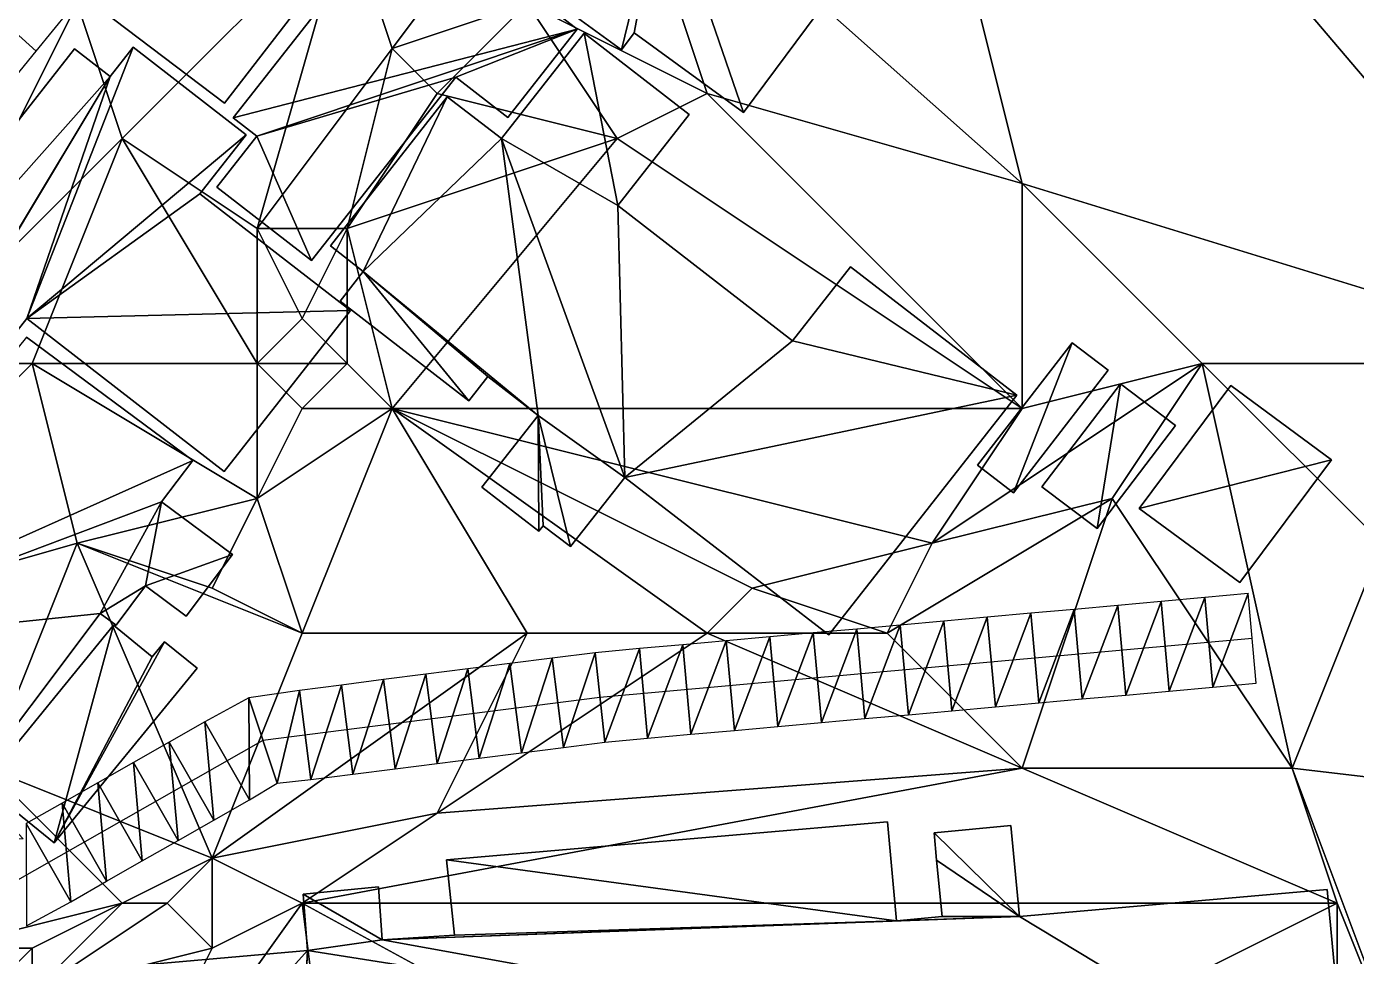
# Model space of a CAD drawing. Header units: metres. Extents: x -1103 to 901, y -902 to 905.
# Drawn here: x -1046.3 to -987.1, y 541.6 to 583 of the extents above; entities that cross this region are included whole.
import ezdxf

# ---------------------------------------------------------------- set-up
doc = ezdxf.new("R2010")
doc.units = ezdxf.units.M
for name, color, linetype in [('OSM_BUILDING_FOOTPRINTS', 7, 'CONTINUOUS'), ('OSM_BUILDING_ROOFS', 1, 'CONTINUOUS'), ('OSM_BUILDING_WALLS', 8, 'CONTINUOUS'), ('OSM_PARKING', 8, 'CONTINUOUS'), ('OSM_ROAD_AXES', 2, 'CONTINUOUS'), ('OSM_ROAD_SURFACE', 9, 'CONTINUOUS'), ('OSM_TERRAIN', 3, 'CONTINUOUS')]:
    doc.layers.add(name, color=color, linetype=linetype)

msp = doc.modelspace()

# ---------------------------------------------------------------- linework, layer by layer
at = {"layer": 'OSM_BUILDING_FOOTPRINTS'}
for points in [[(-1037.458, 579.57, 11.973), (-1042.875, 583.683, 11.973), (-1034.518, 594.532, 11.973), (-1029.953, 591.071, 11.973), (-1032.208, 588.129, 11.973), (-1031.357, 587.488, 11.973), (-1037.458, 579.57, 11.973)], [(-1022.259, 583.728, 12.774), (-1017.959, 589.545, 12.774), (-1010.642, 584.204, 12.774), (-1014.378, 579.15, 12.774), (-1019.241, 582.7, 12.774), (-1019.805, 581.937, 12.774), (-1022.259, 583.728, 12.774)], [(-1029.356, 588.738, 12.12), (-1021.773, 582.865, 12.12), (-1024.857, 578.928, 12.12), (-1027.178, 580.731, 12.12), (-1033.589, 572.569, 12.12), (-1037.79, 575.832, 12.12), (-1036.01, 578.099, 12.12), (-1037.071, 578.917, 12.12), (-1029.356, 588.738, 12.12)], [(-1032.749, 573.222, 12.884), (-1027.554, 579.857, 12.884), (-1025.144, 577.999, 12.884), (-1021.474, 582.677, 12.884), (-1016.798, 579.072, 12.884), (-1019.971, 575.014, 12.884), (-1012.2, 569.009, 12.884), (-1009.624, 572.293, 12.884), (-1002.24, 566.587, 12.884), (-1010.597, 555.926, 12.884), (-1019.661, 562.926, 12.884), (-1022.071, 559.852, 12.884), (-1023.287, 560.781, 12.884), (-1023.475, 560.537, 12.884), (-1026.017, 562.495, 12.884), (-1023.519, 565.691, 12.884), (-1025.752, 567.416, 12.884), (-1026.592, 566.332, 12.884), (-1032.318, 570.767, 12.884), (-1031.29, 572.083, 12.884), (-1032.749, 573.222, 12.884)], [(-1044.124, 581.991, 11.14), (-1042.532, 580.753, 11.14), (-1041.515, 582.058, 11.14), (-1036.485, 578.165, 11.14), (-1038.552, 575.544, 11.14), (-1031.854, 570.358, 11.14), (-1037.469, 563.191, 11.14), (-1046.246, 569.992, 11.14), (-1057.863, 555.184, 11.14), (-1049.053, 548.361, 11.14), (-1048.511, 549.102, 11.14), (-1046.411, 546.857, 11.14), (-1051.396, 546.614, 11.14), (-1053.032, 547.775, 11.14), (-1055.741, 549.865, 11.14), (-1056.791, 548.538, 11.14), (-1060.427, 551.358, 11.14), (-1059.477, 552.563, 11.14), (-1064.274, 556.279, 11.14), (-1044.124, 581.991, 11.14)], [(-1057.399, 555.383, 12.37), (-1049.197, 548.615, 12.37), (-1042.985, 556.876, 12.37), (-1042.277, 556.357, 12.37), (-1040.962, 558.115, 12.37), (-1039.16, 556.766, 12.37), (-1037.104, 559.498, 12.37), (-1040.254, 561.842, 12.37), (-1038.862, 563.689, 12.37), (-1046.257, 569.174, 12.37), (-1057.399, 555.383, 12.37)], [(-1003.987, 563.479, 13.473), (-999.775, 568.92, 13.473), (-998.173, 567.693, 13.473), (-1002.384, 562.252, 13.473), (-1003.987, 563.479, 13.473)], [(-1001.124, 562.517, 13.801), (-997.631, 567.085, 13.801), (-995.177, 565.238, 13.801), (-998.659, 560.659, 13.801), (-1001.124, 562.517, 13.801)], [(-992.723, 567.018, 14.33), (-988.246, 563.712, 14.33), (-992.325, 558.26, 14.33), (-996.802, 561.555, 14.33), (-992.723, 567.018, 14.33)], [(-1048.202, 549.246, 12.701), (-1042.388, 556.357, 12.701), (-1040.663, 554.952, 12.701), (-1040.122, 555.616, 12.701), (-1038.674, 554.444, 12.701), (-1045.029, 546.68, 12.701), (-1048.202, 549.246, 12.701)], [(-1045.692, 540.841, 13.8), (-1033.765, 541.903, 13.8), (-1033.953, 544.402, 13.8), (-1030.615, 544.734, 13.8), (-1030.449, 542.367, 13.8), (-1027.233, 542.577, 13.8), (-1027.586, 545.928, 13.8), (-1007.977, 547.61, 13.8), (-1007.579, 543.208, 13.8), (-1005.556, 543.407, 13.8), (-1005.799, 545.907, 13.8), (-1005.91, 547.134, 13.8), (-1002.505, 547.455, 13.8), (-1002.118, 543.407, 13.8), (-988.445, 544.602, 13.8), (-987.505, 534.594, 13.8), (-1034.307, 530.28, 13.8), (-1034.351, 530.733, 13.8), (-1044.642, 529.782, 13.8), (-1045.692, 540.841, 13.8)]]:
    msp.add_polyline3d(points, close=True, dxfattribs=at)
at = {"layer": 'OSM_BUILDING_ROOFS'}
for points in [[(-1017.959, 589.545, 24.374), (-1022.259, 583.728, 24.374), (-1019.805, 581.937, 24.374)], [(-1017.959, 589.545, 24.374), (-1019.805, 581.937, 24.374), (-1019.241, 582.7, 24.374)], [(-1017.959, 589.545, 24.374), (-1019.241, 582.7, 24.374), (-1014.378, 579.15, 24.374)], [(-1017.959, 589.545, 24.374), (-1014.378, 579.15, 24.374), (-1010.642, 584.204, 24.374)], [(-1021.773, 582.865, 23.72), (-1029.356, 588.738, 23.72), (-1037.071, 578.917, 23.72)], [(-1042.875, 583.683, 20.373), (-1037.458, 579.57, 20.373), (-1031.357, 587.488, 20.373)], [(-1021.773, 582.865, 23.72), (-1037.071, 578.917, 23.72), (-1036.01, 578.099, 23.72)], [(-1027.178, 580.731, 23.72), (-1021.773, 582.865, 23.72), (-1036.01, 578.099, 23.72)], [(-1027.178, 580.731, 23.72), (-1024.857, 578.928, 23.72), (-1021.773, 582.865, 23.72)], [(-1019.971, 575.014, 24.484), (-1021.474, 582.677, 24.484), (-1025.144, 577.999, 24.484)], [(-1019.971, 575.014, 24.484), (-1016.798, 579.072, 24.484), (-1021.474, 582.677, 24.484)], [(-1042.532, 580.753, 19.54), (-1044.124, 581.991, 19.54), (-1064.274, 556.279, 19.54)], [(-1046.246, 569.992, 19.54), (-1036.485, 578.165, 19.54), (-1041.515, 582.058, 19.54)], [(-1046.246, 569.992, 19.54), (-1041.515, 582.058, 19.54), (-1042.532, 580.753, 19.54)], [(-1042.532, 580.753, 19.54), (-1064.274, 556.279, 19.54), (-1059.477, 552.563, 19.54)], [(-1057.863, 555.184, 19.54), (-1042.532, 580.753, 19.54), (-1059.477, 552.563, 19.54)], [(-1057.863, 555.184, 19.54), (-1046.246, 569.992, 19.54), (-1042.532, 580.753, 19.54)], [(-1036.01, 578.099, 23.72), (-1033.589, 572.569, 23.72), (-1027.178, 580.731, 23.72)], [(-1027.554, 579.857, 24.484), (-1032.749, 573.222, 24.484), (-1031.29, 572.083, 24.484)], [(-1025.144, 577.999, 24.484), (-1027.554, 579.857, 24.484), (-1031.29, 572.083, 24.484)], [(-1046.246, 569.992, 19.54), (-1038.552, 575.544, 19.54), (-1036.485, 578.165, 19.54)], [(-1036.01, 578.099, 23.72), (-1037.79, 575.832, 23.72), (-1033.589, 572.569, 23.72)], [(-1025.144, 577.999, 24.484), (-1031.29, 572.083, 24.484), (-1023.519, 565.691, 24.484)], [(-1025.144, 577.999, 24.484), (-1023.519, 565.691, 24.484), (-1019.661, 562.926, 24.484)], [(-1019.661, 562.926, 24.484), (-1019.971, 575.014, 24.484), (-1025.144, 577.999, 24.484)], [(-1046.246, 569.992, 19.54), (-1031.854, 570.358, 19.54), (-1038.552, 575.544, 19.54)], [(-1019.661, 562.926, 24.484), (-1012.2, 569.009, 24.484), (-1019.971, 575.014, 24.484)], [(-1002.24, 566.587, 24.484), (-1009.624, 572.293, 24.484), (-1012.2, 569.009, 24.484)], [(-1031.29, 572.083, 24.484), (-1032.318, 570.767, 24.484), (-1026.592, 566.332, 24.484)], [(-1031.29, 572.083, 24.484), (-1026.592, 566.332, 24.484), (-1025.752, 567.416, 24.484)], [(-1031.29, 572.083, 24.484), (-1025.752, 567.416, 24.484), (-1023.519, 565.691, 24.484)], [(-1046.246, 569.992, 19.54), (-1037.469, 563.191, 19.54), (-1031.854, 570.358, 19.54)], [(-1038.862, 563.689, 27.17), (-1046.257, 569.174, 27.17), (-1057.399, 555.383, 27.17)], [(-1019.661, 562.926, 24.484), (-1002.24, 566.587, 24.484), (-1012.2, 569.009, 24.484)], [(-999.775, 568.92, 18.673), (-1003.987, 563.479, 18.673), (-1002.384, 562.252, 18.673)], [(-999.775, 568.92, 18.673), (-1002.384, 562.252, 18.673), (-998.173, 567.693, 18.673)], [(-997.631, 567.085, 19.001), (-1001.124, 562.517, 19.001), (-998.659, 560.659, 19.001)], [(-997.631, 567.085, 19.001), (-998.659, 560.659, 19.001), (-995.177, 565.238, 19.001)], [(-988.246, 563.712, 19.53), (-992.723, 567.018, 19.53), (-996.802, 561.555, 19.53)], [(-1019.661, 562.926, 24.484), (-1010.597, 555.926, 24.484), (-1002.24, 566.587, 24.484)], [(-1023.519, 565.691, 24.484), (-1026.017, 562.495, 24.484), (-1023.475, 560.537, 24.484)], [(-1023.519, 565.691, 24.484), (-1023.475, 560.537, 24.484), (-1023.287, 560.781, 24.484)], [(-1023.519, 565.691, 24.484), (-1023.287, 560.781, 24.484), (-1022.071, 559.852, 24.484)], [(-1023.519, 565.691, 24.484), (-1022.071, 559.852, 24.484), (-1019.661, 562.926, 24.484)], [(-1040.254, 561.842, 27.17), (-1038.862, 563.689, 27.17), (-1057.399, 555.383, 27.17)], [(-988.246, 563.712, 19.53), (-996.802, 561.555, 19.53), (-992.325, 558.26, 19.53)], [(-1040.254, 561.842, 27.17), (-1057.399, 555.383, 27.17), (-1042.985, 556.876, 27.17)], [(-1040.254, 561.842, 27.17), (-1042.985, 556.876, 27.17), (-1040.962, 558.115, 27.17)], [(-1040.962, 558.115, 27.17), (-1037.104, 559.498, 27.17), (-1040.254, 561.842, 27.17)], [(-1040.962, 558.115, 27.17), (-1039.16, 556.766, 27.17), (-1037.104, 559.498, 27.17)], [(-1042.985, 556.876, 27.17), (-1042.277, 556.357, 27.17), (-1040.962, 558.115, 27.17)], [(-1057.399, 555.383, 27.17), (-1049.197, 548.615, 27.17), (-1042.985, 556.876, 27.17)], [(-1042.388, 556.357, 17.901), (-1048.202, 549.246, 17.901), (-1045.029, 546.68, 17.901)], [(-1045.029, 546.68, 17.901), (-1040.663, 554.952, 17.901), (-1042.388, 556.357, 17.901)], [(-1045.029, 546.68, 17.901), (-1038.674, 554.444, 17.901), (-1040.122, 555.616, 17.901)], [(-1045.029, 546.68, 17.901), (-1040.122, 555.616, 17.901), (-1040.663, 554.952, 17.901)], [(-1007.579, 543.208, 25.4), (-1007.977, 547.61, 25.4), (-1027.586, 545.928, 25.4)], [(-1002.118, 543.407, 25.4), (-1002.505, 547.455, 25.4), (-1005.91, 547.134, 25.4)], [(-1002.118, 543.407, 25.4), (-1005.91, 547.134, 25.4), (-1005.799, 545.907, 25.4)], [(-1007.579, 543.208, 25.4), (-1027.586, 545.928, 25.4), (-1027.233, 542.577, 25.4)], [(-1002.118, 543.407, 25.4), (-1005.799, 545.907, 25.4), (-1005.556, 543.407, 25.4)], [(-1030.449, 542.367, 25.4), (-1030.615, 544.734, 25.4), (-1033.953, 544.402, 25.4)], [(-987.505, 534.594, 25.4), (-988.445, 544.602, 25.4), (-1002.118, 543.407, 25.4)], [(-1030.449, 542.367, 25.4), (-1033.953, 544.402, 25.4), (-1033.765, 541.903, 25.4)], [(-1030.449, 542.367, 25.4), (-987.505, 534.594, 25.4), (-1002.118, 543.407, 25.4)], [(-1030.449, 542.367, 25.4), (-1002.118, 543.407, 25.4), (-1007.579, 543.208, 25.4)], [(-1002.118, 543.407, 25.4), (-1005.556, 543.407, 25.4), (-1007.579, 543.208, 25.4)], [(-1007.579, 543.208, 25.4), (-1027.233, 542.577, 25.4), (-1030.449, 542.367, 25.4)], [(-1030.449, 542.367, 25.4), (-1033.765, 541.903, 25.4), (-987.505, 534.594, 25.4)], [(-1033.765, 541.903, 25.4), (-1045.692, 540.841, 25.4), (-1044.642, 529.782, 25.4)], [(-1033.765, 541.903, 25.4), (-1044.642, 529.782, 25.4), (-1034.351, 530.733, 25.4)], [(-1033.765, 541.903, 25.4), (-1034.351, 530.733, 25.4), (-1034.307, 530.28, 25.4)], [(-1033.765, 541.903, 25.4), (-1034.307, 530.28, 25.4), (-987.505, 534.594, 25.4)]]:
    msp.add_3dface(points, dxfattribs=at)
at = {"layer": 'OSM_BUILDING_WALLS'}
for points in [[(-1029.356, 588.738, 12.12), (-1037.071, 578.917, 12.12), (-1037.071, 578.917, 23.72)], [(-1029.356, 588.738, 12.12), (-1037.071, 578.917, 23.72), (-1029.356, 588.738, 23.72)], [(-1021.773, 582.865, 12.12), (-1029.356, 588.738, 12.12), (-1029.356, 588.738, 23.72)], [(-1021.773, 582.865, 12.12), (-1029.356, 588.738, 23.72), (-1021.773, 582.865, 23.72)], [(-1037.458, 579.57, 11.973), (-1031.357, 587.488, 11.973), (-1031.357, 587.488, 20.373)], [(-1037.458, 579.57, 11.973), (-1031.357, 587.488, 20.373), (-1037.458, 579.57, 20.373)], [(-1014.378, 579.15, 12.774), (-1010.642, 584.204, 12.774), (-1010.642, 584.204, 24.374)], [(-1014.378, 579.15, 12.774), (-1010.642, 584.204, 24.374), (-1014.378, 579.15, 24.374)], [(-1042.875, 583.683, 11.973), (-1037.458, 579.57, 11.973), (-1037.458, 579.57, 20.373)], [(-1042.875, 583.683, 11.973), (-1037.458, 579.57, 20.373), (-1042.875, 583.683, 20.373)], [(-1022.259, 583.728, 12.774), (-1019.805, 581.937, 12.774), (-1019.805, 581.937, 24.374)], [(-1022.259, 583.728, 12.774), (-1019.805, 581.937, 24.374), (-1022.259, 583.728, 24.374)], [(-1024.857, 578.928, 12.12), (-1021.773, 582.865, 12.12), (-1021.773, 582.865, 23.72)], [(-1024.857, 578.928, 12.12), (-1021.773, 582.865, 23.72), (-1024.857, 578.928, 23.72)], [(-1021.474, 582.677, 12.884), (-1025.144, 577.999, 12.884), (-1025.144, 577.999, 24.484)], [(-1021.474, 582.677, 12.884), (-1025.144, 577.999, 24.484), (-1021.474, 582.677, 24.484)], [(-1016.798, 579.072, 12.884), (-1021.474, 582.677, 12.884), (-1021.474, 582.677, 24.484)], [(-1016.798, 579.072, 12.884), (-1021.474, 582.677, 24.484), (-1016.798, 579.072, 24.484)], [(-1019.805, 581.937, 12.774), (-1019.241, 582.7, 12.774), (-1019.241, 582.7, 24.374)], [(-1019.805, 581.937, 12.774), (-1019.241, 582.7, 24.374), (-1019.805, 581.937, 24.374)], [(-1019.241, 582.7, 12.774), (-1014.378, 579.15, 12.774), (-1014.378, 579.15, 24.374)], [(-1019.241, 582.7, 12.774), (-1014.378, 579.15, 24.374), (-1019.241, 582.7, 24.374)], [(-1044.124, 581.991, 11.14), (-1064.274, 556.279, 11.14), (-1064.274, 556.279, 19.54)], [(-1044.124, 581.991, 11.14), (-1064.274, 556.279, 19.54), (-1044.124, 581.991, 19.54)], [(-1042.532, 580.753, 11.14), (-1044.124, 581.991, 11.14), (-1044.124, 581.991, 19.54)], [(-1042.532, 580.753, 11.14), (-1044.124, 581.991, 19.54), (-1042.532, 580.753, 19.54)], [(-1041.515, 582.058, 11.14), (-1042.532, 580.753, 11.14), (-1042.532, 580.753, 19.54)], [(-1041.515, 582.058, 11.14), (-1042.532, 580.753, 19.54), (-1041.515, 582.058, 19.54)], [(-1036.485, 578.165, 11.14), (-1041.515, 582.058, 11.14), (-1041.515, 582.058, 19.54)], [(-1036.485, 578.165, 11.14), (-1041.515, 582.058, 19.54), (-1036.485, 578.165, 19.54)], [(-1033.589, 572.569, 12.12), (-1027.178, 580.731, 12.12), (-1027.178, 580.731, 23.72)], [(-1033.589, 572.569, 12.12), (-1027.178, 580.731, 23.72), (-1033.589, 572.569, 23.72)], [(-1027.178, 580.731, 12.12), (-1024.857, 578.928, 12.12), (-1024.857, 578.928, 23.72)], [(-1027.178, 580.731, 12.12), (-1024.857, 578.928, 23.72), (-1027.178, 580.731, 23.72)], [(-1027.554, 579.857, 12.884), (-1032.749, 573.222, 12.884), (-1032.749, 573.222, 24.484)], [(-1027.554, 579.857, 12.884), (-1032.749, 573.222, 24.484), (-1027.554, 579.857, 24.484)], [(-1025.144, 577.999, 12.884), (-1027.554, 579.857, 12.884), (-1027.554, 579.857, 24.484)], [(-1025.144, 577.999, 12.884), (-1027.554, 579.857, 24.484), (-1025.144, 577.999, 24.484)], [(-1037.071, 578.917, 12.12), (-1036.01, 578.099, 12.12), (-1036.01, 578.099, 23.72)], [(-1037.071, 578.917, 12.12), (-1036.01, 578.099, 23.72), (-1037.071, 578.917, 23.72)], [(-1019.971, 575.014, 12.884), (-1016.798, 579.072, 12.884), (-1016.798, 579.072, 24.484)], [(-1019.971, 575.014, 12.884), (-1016.798, 579.072, 24.484), (-1019.971, 575.014, 24.484)], [(-1038.552, 575.544, 11.14), (-1036.485, 578.165, 11.14), (-1036.485, 578.165, 19.54)], [(-1038.552, 575.544, 11.14), (-1036.485, 578.165, 19.54), (-1038.552, 575.544, 19.54)], [(-1036.01, 578.099, 12.12), (-1037.79, 575.832, 12.12), (-1037.79, 575.832, 23.72)], [(-1036.01, 578.099, 12.12), (-1037.79, 575.832, 23.72), (-1036.01, 578.099, 23.72)], [(-1037.79, 575.832, 12.12), (-1033.589, 572.569, 12.12), (-1033.589, 572.569, 23.72)], [(-1037.79, 575.832, 12.12), (-1033.589, 572.569, 23.72), (-1037.79, 575.832, 23.72)], [(-1031.854, 570.358, 11.14), (-1038.552, 575.544, 11.14), (-1038.552, 575.544, 19.54)], [(-1031.854, 570.358, 11.14), (-1038.552, 575.544, 19.54), (-1031.854, 570.358, 19.54)], [(-1012.2, 569.009, 12.884), (-1019.971, 575.014, 12.884), (-1019.971, 575.014, 24.484)], [(-1012.2, 569.009, 12.884), (-1019.971, 575.014, 24.484), (-1012.2, 569.009, 24.484)], [(-1032.749, 573.222, 12.884), (-1031.29, 572.083, 12.884), (-1031.29, 572.083, 24.484)], [(-1032.749, 573.222, 12.884), (-1031.29, 572.083, 24.484), (-1032.749, 573.222, 24.484)], [(-1009.624, 572.293, 12.884), (-1012.2, 569.009, 12.884), (-1012.2, 569.009, 24.484)], [(-1009.624, 572.293, 12.884), (-1012.2, 569.009, 24.484), (-1009.624, 572.293, 24.484)], [(-1002.24, 566.587, 12.884), (-1009.624, 572.293, 12.884), (-1009.624, 572.293, 24.484)], [(-1002.24, 566.587, 12.884), (-1009.624, 572.293, 24.484), (-1002.24, 566.587, 24.484)], [(-1031.29, 572.083, 12.884), (-1032.318, 570.767, 12.884), (-1032.318, 570.767, 24.484)], [(-1031.29, 572.083, 12.884), (-1032.318, 570.767, 24.484), (-1031.29, 572.083, 24.484)], [(-1032.318, 570.767, 12.884), (-1026.592, 566.332, 12.884), (-1026.592, 566.332, 24.484)], [(-1032.318, 570.767, 12.884), (-1026.592, 566.332, 24.484), (-1032.318, 570.767, 24.484)], [(-1057.863, 555.184, 11.14), (-1046.246, 569.992, 11.14), (-1046.246, 569.992, 19.54)], [(-1057.863, 555.184, 11.14), (-1046.246, 569.992, 19.54), (-1057.863, 555.184, 19.54)], [(-1046.246, 569.992, 11.14), (-1037.469, 563.191, 11.14), (-1037.469, 563.191, 19.54)], [(-1046.246, 569.992, 11.14), (-1037.469, 563.191, 19.54), (-1046.246, 569.992, 19.54)], [(-1037.469, 563.191, 11.14), (-1031.854, 570.358, 11.14), (-1031.854, 570.358, 19.54)], [(-1037.469, 563.191, 11.14), (-1031.854, 570.358, 19.54), (-1037.469, 563.191, 19.54)], [(-1038.862, 563.689, 12.37), (-1046.257, 569.174, 12.37), (-1046.257, 569.174, 27.17)], [(-1038.862, 563.689, 12.37), (-1046.257, 569.174, 27.17), (-1038.862, 563.689, 27.17)], [(-999.775, 568.92, 13.473), (-1003.987, 563.479, 13.473), (-1003.987, 563.479, 18.673)], [(-999.775, 568.92, 13.473), (-1003.987, 563.479, 18.673), (-999.775, 568.92, 18.673)], [(-998.173, 567.693, 13.473), (-999.775, 568.92, 13.473), (-999.775, 568.92, 18.673)], [(-998.173, 567.693, 13.473), (-999.775, 568.92, 18.673), (-998.173, 567.693, 18.673)], [(-1002.384, 562.252, 13.473), (-998.173, 567.693, 13.473), (-998.173, 567.693, 18.673)], [(-1002.384, 562.252, 13.473), (-998.173, 567.693, 18.673), (-1002.384, 562.252, 18.673)], [(-1026.592, 566.332, 12.884), (-1025.752, 567.416, 12.884), (-1025.752, 567.416, 24.484)], [(-1026.592, 566.332, 12.884), (-1025.752, 567.416, 24.484), (-1026.592, 566.332, 24.484)], [(-1025.752, 567.416, 12.884), (-1023.519, 565.691, 12.884), (-1023.519, 565.691, 24.484)], [(-1025.752, 567.416, 12.884), (-1023.519, 565.691, 24.484), (-1025.752, 567.416, 24.484)], [(-997.631, 567.085, 13.801), (-1001.124, 562.517, 13.801), (-1001.124, 562.517, 19.001)], [(-997.631, 567.085, 13.801), (-1001.124, 562.517, 19.001), (-997.631, 567.085, 19.001)], [(-995.177, 565.238, 13.801), (-997.631, 567.085, 13.801), (-997.631, 567.085, 19.001)], [(-995.177, 565.238, 13.801), (-997.631, 567.085, 19.001), (-995.177, 565.238, 19.001)], [(-992.723, 567.018, 14.33), (-996.802, 561.555, 14.33), (-996.802, 561.555, 19.53)], [(-992.723, 567.018, 14.33), (-996.802, 561.555, 19.53), (-992.723, 567.018, 19.53)], [(-988.246, 563.712, 14.33), (-992.723, 567.018, 14.33), (-992.723, 567.018, 19.53)], [(-988.246, 563.712, 14.33), (-992.723, 567.018, 19.53), (-988.246, 563.712, 19.53)], [(-1010.597, 555.926, 12.884), (-1002.24, 566.587, 12.884), (-1002.24, 566.587, 24.484)], [(-1010.597, 555.926, 12.884), (-1002.24, 566.587, 24.484), (-1010.597, 555.926, 24.484)], [(-1023.519, 565.691, 12.884), (-1026.017, 562.495, 12.884), (-1026.017, 562.495, 24.484)], [(-1023.519, 565.691, 12.884), (-1026.017, 562.495, 24.484), (-1023.519, 565.691, 24.484)], [(-998.659, 560.659, 13.801), (-995.177, 565.238, 13.801), (-995.177, 565.238, 19.001)], [(-998.659, 560.659, 13.801), (-995.177, 565.238, 19.001), (-998.659, 560.659, 19.001)], [(-1040.254, 561.842, 12.37), (-1038.862, 563.689, 12.37), (-1038.862, 563.689, 27.17)], [(-1040.254, 561.842, 12.37), (-1038.862, 563.689, 27.17), (-1040.254, 561.842, 27.17)], [(-1003.987, 563.479, 13.473), (-1002.384, 562.252, 13.473), (-1002.384, 562.252, 18.673)], [(-1003.987, 563.479, 13.473), (-1002.384, 562.252, 18.673), (-1003.987, 563.479, 18.673)], [(-992.325, 558.26, 14.33), (-988.246, 563.712, 14.33), (-988.246, 563.712, 19.53)], [(-992.325, 558.26, 14.33), (-988.246, 563.712, 19.53), (-992.325, 558.26, 19.53)], [(-1022.071, 559.852, 12.884), (-1019.661, 562.926, 12.884), (-1019.661, 562.926, 24.484)], [(-1022.071, 559.852, 12.884), (-1019.661, 562.926, 24.484), (-1022.071, 559.852, 24.484)], [(-1019.661, 562.926, 12.884), (-1010.597, 555.926, 12.884), (-1010.597, 555.926, 24.484)], [(-1019.661, 562.926, 12.884), (-1010.597, 555.926, 24.484), (-1019.661, 562.926, 24.484)], [(-1026.017, 562.495, 12.884), (-1023.475, 560.537, 12.884), (-1023.475, 560.537, 24.484)], [(-1026.017, 562.495, 12.884), (-1023.475, 560.537, 24.484), (-1026.017, 562.495, 24.484)], [(-1001.124, 562.517, 13.801), (-998.659, 560.659, 13.801), (-998.659, 560.659, 19.001)], [(-1001.124, 562.517, 13.801), (-998.659, 560.659, 19.001), (-1001.124, 562.517, 19.001)], [(-1037.104, 559.498, 12.37), (-1040.254, 561.842, 12.37), (-1040.254, 561.842, 27.17)], [(-1037.104, 559.498, 12.37), (-1040.254, 561.842, 27.17), (-1037.104, 559.498, 27.17)], [(-996.802, 561.555, 14.33), (-992.325, 558.26, 14.33), (-992.325, 558.26, 19.53)], [(-996.802, 561.555, 14.33), (-992.325, 558.26, 19.53), (-996.802, 561.555, 19.53)], [(-1023.475, 560.537, 12.884), (-1023.287, 560.781, 12.884), (-1023.287, 560.781, 24.484)], [(-1023.475, 560.537, 12.884), (-1023.287, 560.781, 24.484), (-1023.475, 560.537, 24.484)], [(-1023.287, 560.781, 12.884), (-1022.071, 559.852, 12.884), (-1022.071, 559.852, 24.484)], [(-1023.287, 560.781, 12.884), (-1022.071, 559.852, 24.484), (-1023.287, 560.781, 24.484)], [(-1039.16, 556.766, 12.37), (-1037.104, 559.498, 12.37), (-1037.104, 559.498, 27.17)], [(-1039.16, 556.766, 12.37), (-1037.104, 559.498, 27.17), (-1039.16, 556.766, 27.17)], [(-1042.277, 556.357, 12.37), (-1040.962, 558.115, 12.37), (-1040.962, 558.115, 27.17)], [(-1042.277, 556.357, 12.37), (-1040.962, 558.115, 27.17), (-1042.277, 556.357, 27.17)], [(-1040.962, 558.115, 12.37), (-1039.16, 556.766, 12.37), (-1039.16, 556.766, 27.17)], [(-1040.962, 558.115, 12.37), (-1039.16, 556.766, 27.17), (-1040.962, 558.115, 27.17)], [(-1049.197, 548.615, 12.37), (-1042.985, 556.876, 12.37), (-1042.985, 556.876, 27.17)], [(-1049.197, 548.615, 12.37), (-1042.985, 556.876, 27.17), (-1049.197, 548.615, 27.17)], [(-1042.985, 556.876, 12.37), (-1042.277, 556.357, 12.37), (-1042.277, 556.357, 27.17)], [(-1042.985, 556.876, 12.37), (-1042.277, 556.357, 27.17), (-1042.985, 556.876, 27.17)], [(-1042.388, 556.357, 12.701), (-1048.202, 549.246, 12.701), (-1048.202, 549.246, 17.901)], [(-1042.388, 556.357, 12.701), (-1048.202, 549.246, 17.901), (-1042.388, 556.357, 17.901)], [(-1040.663, 554.952, 12.701), (-1042.388, 556.357, 12.701), (-1042.388, 556.357, 17.901)], [(-1040.663, 554.952, 12.701), (-1042.388, 556.357, 17.901), (-1040.663, 554.952, 17.901)], [(-1040.122, 555.616, 12.701), (-1040.663, 554.952, 12.701), (-1040.663, 554.952, 17.901)], [(-1040.122, 555.616, 12.701), (-1040.663, 554.952, 17.901), (-1040.122, 555.616, 17.901)], [(-1038.674, 554.444, 12.701), (-1040.122, 555.616, 12.701), (-1040.122, 555.616, 17.901)], [(-1038.674, 554.444, 12.701), (-1040.122, 555.616, 17.901), (-1038.674, 554.444, 17.901)], [(-1045.029, 546.68, 12.701), (-1038.674, 554.444, 12.701), (-1038.674, 554.444, 17.901)], [(-1045.029, 546.68, 12.701), (-1038.674, 554.444, 17.901), (-1045.029, 546.68, 17.901)], [(-1048.202, 549.246, 12.701), (-1045.029, 546.68, 12.701), (-1045.029, 546.68, 17.901)], [(-1048.202, 549.246, 12.701), (-1045.029, 546.68, 17.901), (-1048.202, 549.246, 17.901)], [(-1007.977, 547.61, 13.8), (-1027.586, 545.928, 13.8), (-1027.586, 545.928, 25.4)], [(-1007.977, 547.61, 13.8), (-1027.586, 545.928, 25.4), (-1007.977, 547.61, 25.4)], [(-1007.579, 543.208, 13.8), (-1007.977, 547.61, 13.8), (-1007.977, 547.61, 25.4)], [(-1007.579, 543.208, 13.8), (-1007.977, 547.61, 25.4), (-1007.579, 543.208, 25.4)], [(-1002.505, 547.455, 13.8), (-1005.91, 547.134, 13.8), (-1005.91, 547.134, 25.4)], [(-1002.505, 547.455, 13.8), (-1005.91, 547.134, 25.4), (-1002.505, 547.455, 25.4)], [(-1002.118, 543.407, 13.8), (-1002.505, 547.455, 13.8), (-1002.505, 547.455, 25.4)], [(-1002.118, 543.407, 13.8), (-1002.505, 547.455, 25.4), (-1002.118, 543.407, 25.4)], [(-1005.91, 547.134, 13.8), (-1005.799, 545.907, 13.8), (-1005.799, 545.907, 25.4)], [(-1005.91, 547.134, 13.8), (-1005.799, 545.907, 25.4), (-1005.91, 547.134, 25.4)], [(-1027.586, 545.928, 13.8), (-1027.233, 542.577, 13.8), (-1027.233, 542.577, 25.4)], [(-1027.586, 545.928, 13.8), (-1027.233, 542.577, 25.4), (-1027.586, 545.928, 25.4)], [(-1005.799, 545.907, 13.8), (-1005.556, 543.407, 13.8), (-1005.556, 543.407, 25.4)], [(-1005.799, 545.907, 13.8), (-1005.556, 543.407, 25.4), (-1005.799, 545.907, 25.4)], [(-1030.615, 544.734, 13.8), (-1033.953, 544.402, 13.8), (-1033.953, 544.402, 25.4)], [(-1030.615, 544.734, 13.8), (-1033.953, 544.402, 25.4), (-1030.615, 544.734, 25.4)], [(-1030.449, 542.367, 13.8), (-1030.615, 544.734, 13.8), (-1030.615, 544.734, 25.4)], [(-1030.449, 542.367, 13.8), (-1030.615, 544.734, 25.4), (-1030.449, 542.367, 25.4)], [(-988.445, 544.602, 13.8), (-1002.118, 543.407, 13.8), (-1002.118, 543.407, 25.4)], [(-988.445, 544.602, 13.8), (-1002.118, 543.407, 25.4), (-988.445, 544.602, 25.4)], [(-987.505, 534.594, 13.8), (-988.445, 544.602, 13.8), (-988.445, 544.602, 25.4)], [(-987.505, 534.594, 13.8), (-988.445, 544.602, 25.4), (-987.505, 534.594, 25.4)], [(-1033.953, 544.402, 13.8), (-1033.765, 541.903, 13.8), (-1033.765, 541.903, 25.4)], [(-1033.953, 544.402, 13.8), (-1033.765, 541.903, 25.4), (-1033.953, 544.402, 25.4)], [(-1005.556, 543.407, 13.8), (-1007.579, 543.208, 13.8), (-1007.579, 543.208, 25.4)], [(-1005.556, 543.407, 13.8), (-1007.579, 543.208, 25.4), (-1005.556, 543.407, 25.4)], [(-1027.233, 542.577, 13.8), (-1030.449, 542.367, 13.8), (-1030.449, 542.367, 25.4)], [(-1027.233, 542.577, 13.8), (-1030.449, 542.367, 25.4), (-1027.233, 542.577, 25.4)], [(-1033.765, 541.903, 13.8), (-1045.692, 540.841, 13.8), (-1045.692, 540.841, 25.4)], [(-1033.765, 541.903, 13.8), (-1045.692, 540.841, 25.4), (-1033.765, 541.903, 25.4)]]:
    msp.add_3dface(points, dxfattribs=at)
at = {"layer": 'OSM_PARKING'}
for points in [[(-1049.555, 585.266, 13.635), (-1045.83, 581.88, 14.111), (-1042.919, 585.453, 14.13)], [(-1049.555, 585.266, 13.635), (-1048.742, 578.306, 13.992), (-1045.83, 581.88, 14.111)]]:
    msp.add_3dface(points, dxfattribs=at)
at = {"layer": 'OSM_ROAD_AXES'}
msp.add_polyline3d([(-991.772, 555.771, 16.653), (-1020.766, 553.15, 15.984), (-1035.744, 551.236, 15.305), (-1046.864, 544.899, 14.744), (-1059.665, 543.694, 13.951), (-1068.054, 536.207, 13.745), (-1099.358, 519.573, 15.052)], dxfattribs=at)
at = {"layer": 'OSM_ROAD_SURFACE'}
for points in [[(-993.885, 557.589, 16.579), (-995.818, 557.414, 16.517), (-995.458, 553.43, 16.646)], [(-993.885, 557.589, 16.579), (-995.458, 553.43, 16.646), (-993.525, 553.605, 16.702)], [(-991.952, 557.763, 16.644), (-993.885, 557.589, 16.579), (-993.525, 553.605, 16.702)], [(-991.952, 557.763, 16.644), (-993.525, 553.605, 16.702), (-991.592, 553.78, 16.762)], [(-1001.617, 556.89, 16.341), (-1003.55, 556.715, 16.277), (-1003.19, 552.731, 16.412)], [(-1001.617, 556.89, 16.341), (-1003.19, 552.731, 16.412), (-1001.257, 552.906, 16.477)], [(-999.684, 557.064, 16.405), (-1001.617, 556.89, 16.341), (-1001.257, 552.906, 16.477)], [(-999.684, 557.064, 16.405), (-1001.257, 552.906, 16.477), (-999.324, 553.081, 16.534)], [(-997.751, 557.239, 16.461), (-999.684, 557.064, 16.405), (-999.324, 553.081, 16.534)], [(-997.751, 557.239, 16.461), (-999.324, 553.081, 16.534), (-997.391, 553.255, 16.59)], [(-995.818, 557.414, 16.517), (-997.751, 557.239, 16.461), (-997.391, 553.255, 16.59)], [(-995.818, 557.414, 16.517), (-997.391, 553.255, 16.59), (-995.458, 553.43, 16.646)], [(-1007.416, 556.365, 16.146), (-1009.349, 556.19, 16.085), (-1008.989, 552.207, 16.317)], [(-1007.416, 556.365, 16.146), (-1008.989, 552.207, 16.317), (-1007.056, 552.381, 16.349)], [(-1005.483, 556.54, 16.213), (-1007.416, 556.365, 16.146), (-1007.056, 552.381, 16.349)], [(-1005.483, 556.54, 16.213), (-1007.056, 552.381, 16.349), (-1005.123, 552.556, 16.362)], [(-1003.55, 556.715, 16.277), (-1005.483, 556.54, 16.213), (-1005.123, 552.556, 16.362)], [(-1003.55, 556.715, 16.277), (-1005.123, 552.556, 16.362), (-1003.19, 552.731, 16.412)], [(-1015.148, 555.666, 16.074), (-1017.081, 555.491, 16.041), (-1016.72, 551.508, 16.167)], [(-1015.148, 555.666, 16.074), (-1016.72, 551.508, 16.167), (-1014.787, 551.682, 16.205)], [(-1013.215, 555.841, 16.087), (-1015.148, 555.666, 16.074), (-1014.787, 551.682, 16.205)], [(-1013.215, 555.841, 16.087), (-1014.787, 551.682, 16.205), (-1012.854, 551.857, 16.242)], [(-1011.282, 556.016, 16.097), (-1013.215, 555.841, 16.087), (-1012.854, 551.857, 16.242)], [(-1011.282, 556.016, 16.097), (-1012.854, 551.857, 16.242), (-1010.921, 552.032, 16.28)], [(-1009.349, 556.19, 16.085), (-1011.282, 556.016, 16.097), (-1010.921, 552.032, 16.28)], [(-1009.349, 556.19, 16.085), (-1010.921, 552.032, 16.28), (-1008.989, 552.207, 16.317)], [(-1020.983, 555.138, 16.009), (-1022.892, 554.895, 15.995), (-1022.385, 550.927, 16.06)], [(-1020.983, 555.138, 16.009), (-1022.385, 550.927, 16.06), (-1020.55, 551.162, 16.093)], [(-1019.013, 555.317, 16.026), (-1020.983, 555.138, 16.009), (-1020.55, 551.162, 16.093)], [(-1019.013, 555.317, 16.026), (-1020.55, 551.162, 16.093), (-1018.653, 551.333, 16.13)], [(-1017.081, 555.491, 16.041), (-1019.013, 555.317, 16.026), (-1018.653, 551.333, 16.13)], [(-1017.081, 555.491, 16.041), (-1018.653, 551.333, 16.13), (-1016.72, 551.508, 16.167)], [(-1024.764, 554.655, 15.972), (-1026.636, 554.416, 15.828), (-1026.13, 550.449, 16.015)], [(-1024.764, 554.655, 15.972), (-1026.13, 550.449, 16.015), (-1024.257, 550.688, 16.03)], [(-1022.892, 554.895, 15.995), (-1024.764, 554.655, 15.972), (-1024.257, 550.688, 16.03)], [(-1022.892, 554.895, 15.995), (-1024.257, 550.688, 16.03), (-1022.385, 550.927, 16.06)], [(-1030.381, 553.938, 15.642), (-1032.253, 553.699, 15.549), (-1031.746, 549.731, 15.58)], [(-1030.381, 553.938, 15.642), (-1031.746, 549.731, 15.58), (-1029.874, 549.97, 15.743)], [(-1028.509, 554.177, 15.735), (-1030.381, 553.938, 15.642), (-1029.874, 549.97, 15.743)], [(-1028.509, 554.177, 15.735), (-1029.874, 549.97, 15.743), (-1028.002, 550.209, 15.907)], [(-1026.636, 554.416, 15.828), (-1028.509, 554.177, 15.735), (-1028.002, 550.209, 15.907)], [(-1026.636, 554.416, 15.828), (-1028.002, 550.209, 15.907), (-1026.13, 550.449, 16.015)], [(-1034.125, 553.46, 15.456), (-1036.372, 553.135, 15.289), (-1035.116, 549.338, 15.366)], [(-1034.125, 553.46, 15.456), (-1035.116, 549.338, 15.366), (-1033.619, 549.492, 15.44)], [(-1032.253, 553.699, 15.549), (-1034.125, 553.46, 15.456), (-1033.619, 549.492, 15.44)], [(-1032.253, 553.699, 15.549), (-1033.619, 549.492, 15.44), (-1031.746, 549.731, 15.58)], [(-1036.372, 553.135, 15.289), (-1038.323, 552.069, 15.115), (-1036.343, 548.594, 15.299)], [(-1036.372, 553.135, 15.289), (-1036.343, 548.594, 15.299), (-1035.116, 549.338, 15.366)], [(-1038.323, 552.069, 15.115), (-1039.912, 551.164, 14.974), (-1037.931, 547.688, 15.185)], [(-1038.323, 552.069, 15.115), (-1037.931, 547.688, 15.185), (-1036.343, 548.594, 15.299)], [(-1039.912, 551.164, 14.974), (-1041.5, 550.258, 14.965), (-1039.52, 546.783, 15.138)], [(-1039.912, 551.164, 14.974), (-1039.52, 546.783, 15.138), (-1037.931, 547.688, 15.185)], [(-1041.5, 550.258, 14.965), (-1043.089, 549.353, 14.98), (-1041.108, 545.878, 15.111)], [(-1041.5, 550.258, 14.965), (-1041.108, 545.878, 15.111), (-1039.52, 546.783, 15.138)], [(-1043.089, 549.353, 14.98), (-1044.677, 548.448, 14.987), (-1042.697, 544.972, 15.078)], [(-1043.089, 549.353, 14.98), (-1042.697, 544.972, 15.078), (-1041.108, 545.878, 15.111)], [(-1044.677, 548.448, 14.987), (-1046.266, 547.542, 14.923), (-1044.285, 544.067, 14.949)], [(-1044.677, 548.448, 14.987), (-1044.285, 544.067, 14.949), (-1042.697, 544.972, 15.078)], [(-1046.266, 547.542, 14.923), (-1046.263, 542.992, 14.774), (-1044.285, 544.067, 14.949)]]:
    msp.add_3dface(points, dxfattribs=at)
at = {"layer": 'OSM_TERRAIN'}
for points in [[(-1002, 576, 15.218), (-1010, 608, 14.832), (-1020, 592, 14.387)], [(-1002, 576, 15.218), (-976, 568, 16.79), (-1010, 608, 14.832)], [(-976, 568, 16.79), (-966, 592, 16.555), (-1010, 608, 14.832)], [(-1058, 576, 13.135), (-1046, 590, 13.683), (-1054, 606, 13.572)], [(-1016, 580, 14.832), (-1020, 592, 14.387), (-1024, 584, 14.782)], [(-1016, 580, 14.832), (-1002, 576, 15.218), (-1020, 592, 14.387)], [(-1058, 576, 13.135), (-1052, 568, 14.02), (-1046, 590, 13.683)], [(-1052, 568, 14.02), (-1044, 584, 14.101), (-1046, 590, 13.683)], [(-1032, 588, 14.167), (-1030, 582, 14.652), (-1024, 590, 13.949)], [(-1030, 582, 14.652), (-1024, 584, 14.782), (-1024, 590, 13.949)], [(-1042, 578, 13.987), (-1032, 588, 14.167), (-1044, 584, 14.101)], [(-1042, 578, 13.987), (-1036, 574, 14.598), (-1032, 588, 14.167)], [(-1036, 574, 14.598), (-1030, 582, 14.652), (-1032, 588, 14.167)], [(-1042, 578, 13.987), (-1044, 584, 14.101), (-1052, 568, 14.02)], [(-1028, 580, 15.31), (-1024, 584, 14.782), (-1030, 582, 14.652)], [(-1028, 580, 15.31), (-1020, 578, 15.404), (-1024, 584, 14.782)], [(-1020, 578, 15.404), (-1016, 580, 14.832), (-1024, 584, 14.782)], [(-1032, 574, 15.413), (-1030, 582, 14.652), (-1036, 574, 14.598)], [(-1032, 574, 15.413), (-1028, 580, 15.31), (-1030, 582, 14.652)], [(-1032, 574, 15.413), (-1020, 578, 15.404), (-1028, 580, 15.31)], [(-1002, 566, 15.47), (-1016, 580, 14.832), (-1020, 578, 15.404)], [(-1002, 566, 15.47), (-1002, 576, 15.218), (-1016, 580, 14.832)], [(-1046, 568, 14.473), (-1042, 578, 13.987), (-1052, 568, 14.02)], [(-1046, 568, 14.473), (-1036, 568, 13.987), (-1042, 578, 13.987)], [(-1036, 568, 13.987), (-1036, 574, 14.598), (-1042, 578, 13.987)], [(-1030, 566, 15.333), (-1020, 578, 15.404), (-1032, 574, 15.413)], [(-1030, 566, 15.333), (-1002, 566, 15.47), (-1020, 578, 15.404)], [(-1002, 566, 15.47), (-994, 568, 16.25), (-1002, 576, 15.218)], [(-994, 568, 16.25), (-976, 568, 16.79), (-1002, 576, 15.218)], [(-1036, 568, 13.987), (-1034, 570, 14.833), (-1036, 574, 14.598)], [(-1034, 570, 14.833), (-1032, 574, 15.413), (-1036, 574, 14.598)], [(-1032, 568, 14.882), (-1032, 574, 15.413), (-1034, 570, 14.833)], [(-1030, 566, 15.333), (-1032, 574, 15.413), (-1032, 568, 14.882)], [(-1036, 568, 13.987), (-1032, 568, 14.882), (-1034, 570, 14.833)], [(-1058, 556, 14.369), (-1044, 560, 14.475), (-1046, 568, 14.473)], [(-1058, 556, 14.369), (-1046, 568, 14.473), (-1052, 568, 14.02)], [(-1044, 560, 14.475), (-1036, 562, 14.523), (-1046, 568, 14.473)], [(-1036, 562, 14.523), (-1036, 568, 13.987), (-1046, 568, 14.473)], [(-1036, 562, 14.523), (-1034, 566, 14.256), (-1036, 568, 13.987)], [(-1034, 566, 14.256), (-1032, 568, 14.882), (-1036, 568, 13.987)], [(-1034, 566, 14.256), (-1030, 566, 15.333), (-1032, 568, 14.882)], [(-1006, 560, 15.566), (-998, 562, 16.264), (-994, 568, 16.25)], [(-1006, 560, 15.566), (-994, 568, 16.25), (-1002, 566, 15.47)], [(-990, 550, 16.869), (-994, 568, 16.25), (-998, 562, 16.264)], [(-990, 550, 16.869), (-986, 560, 16.873), (-994, 568, 16.25)], [(-986, 560, 16.873), (-976, 568, 16.79), (-994, 568, 16.25)], [(-1034, 556, 15.438), (-1030, 566, 15.333), (-1036, 562, 14.523)], [(-1036, 562, 14.523), (-1030, 566, 15.333), (-1034, 566, 14.256)], [(-1034, 556, 15.438), (-1024, 556, 15.922), (-1030, 566, 15.333)], [(-1024, 556, 15.922), (-1016, 556, 15.995), (-1030, 566, 15.333)], [(-1016, 556, 15.995), (-1014, 558, 15.615), (-1030, 566, 15.333)], [(-1014, 558, 15.615), (-1006, 560, 15.566), (-1030, 566, 15.333)], [(-1006, 560, 15.566), (-1002, 566, 15.47), (-1030, 566, 15.333)], [(-1044, 560, 14.475), (-1038, 558, 14.579), (-1036, 562, 14.523)], [(-1038, 558, 14.579), (-1034, 556, 15.438), (-1036, 562, 14.523)], [(-1002, 550, 16.489), (-998, 562, 16.264), (-1008, 556, 16.089)], [(-1008, 556, 16.089), (-998, 562, 16.264), (-1006, 560, 15.566)], [(-1002, 550, 16.489), (-990, 550, 16.869), (-998, 562, 16.264)], [(-1048, 550, 14.832), (-1044, 560, 14.475), (-1058, 556, 14.369)], [(-1038, 546, 15.142), (-1044, 560, 14.475), (-1048, 550, 14.832)], [(-1038, 546, 15.142), (-1034, 556, 15.438), (-1044, 560, 14.475)], [(-1034, 556, 15.438), (-1038, 558, 14.579), (-1044, 560, 14.475)], [(-1014, 558, 15.615), (-1008, 556, 16.089), (-1006, 560, 15.566)], [(-990, 550, 16.869), (-956, 546, 16.788), (-986, 560, 16.873)], [(-1016, 556, 15.995), (-1008, 556, 16.089), (-1014, 558, 15.615)], [(-1038, 546, 15.142), (-1028, 548, 15.976), (-1024, 556, 15.922)], [(-1038, 546, 15.142), (-1024, 556, 15.922), (-1034, 556, 15.438)], [(-1028, 548, 15.976), (-1002, 550, 16.489), (-1016, 556, 15.995)], [(-1028, 548, 15.976), (-1016, 556, 15.995), (-1024, 556, 15.922)], [(-1002, 550, 16.489), (-1008, 556, 16.089), (-1016, 556, 15.995)], [(-1050, 542, 14.428), (-1042, 544, 15.058), (-1048, 550, 14.832)], [(-1042, 544, 15.058), (-1038, 546, 15.142), (-1048, 550, 14.832)], [(-1034, 544, 16.412), (-988, 544, 16.483), (-1002, 550, 16.489)], [(-1034, 544, 16.412), (-1002, 550, 16.489), (-1028, 548, 15.976)], [(-988, 544, 16.483), (-990, 550, 16.869), (-1002, 550, 16.489)], [(-988, 544, 16.483), (-984, 534, 16.913), (-990, 550, 16.869)], [(-984, 534, 16.913), (-956, 546, 16.788), (-990, 550, 16.869)], [(-1034, 544, 16.412), (-1028, 548, 15.976), (-1038, 546, 15.142)], [(-1042, 544, 15.058), (-1040, 544, 15.389), (-1038, 546, 15.142)], [(-1040, 544, 15.389), (-1038, 542, 16.291), (-1038, 546, 15.142)], [(-1038, 542, 16.291), (-1034, 544, 16.412), (-1038, 546, 15.142)], [(-1046, 542, 15.046), (-1042, 544, 15.058), (-1050, 542, 14.428)], [(-1046, 542, 15.046), (-1046, 540, 16.265), (-1042, 544, 15.058)], [(-1046, 540, 16.265), (-1038, 542, 16.291), (-1040, 544, 15.389)], [(-1046, 540, 16.265), (-1040, 544, 15.389), (-1042, 544, 15.058)], [(-1032, 528, 16.395), (-1034, 544, 16.412), (-1044, 530, 16.431)], [(-1044, 530, 16.431), (-1034, 544, 16.412), (-1038, 542, 16.291)], [(-1032, 528, 16.395), (-1012, 532, 16.459), (-1034, 544, 16.412)], [(-1012, 532, 16.459), (-988, 544, 16.483), (-1034, 544, 16.412)], [(-1012, 532, 16.459), (-988, 536, 16.431), (-988, 544, 16.483)], [(-988, 536, 16.431), (-984, 534, 16.913), (-988, 544, 16.483)], [(-1048, 540, 15.357), (-1046, 542, 15.046), (-1050, 542, 14.428)], [(-1048, 540, 15.357), (-1046, 540, 16.265), (-1046, 542, 15.046)], [(-1044, 530, 16.431), (-1038, 542, 16.291), (-1046, 540, 16.265)]]:
    msp.add_3dface(points, dxfattribs=at)

doc.saveas('drawing.dxf')
